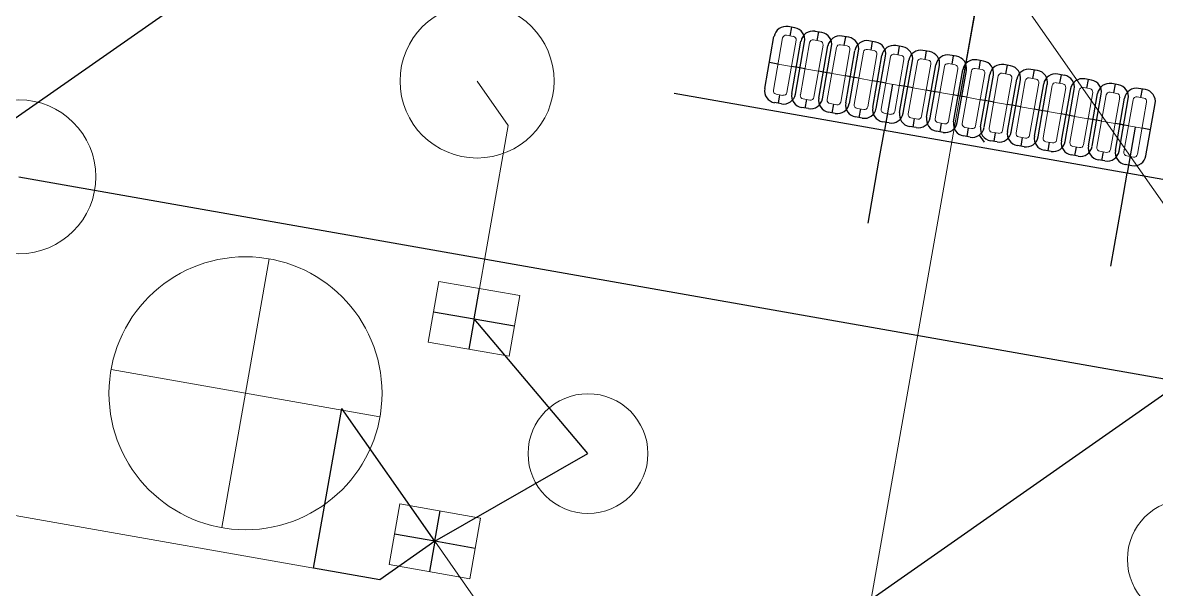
# Model space of a CAD drawing. Header units: millimetres. Extents: x -44 to 130, y -98 to 17.
# Drawn here: x 41.12 to 57.68, y -42.76 to -34.48 of the extents above; entities that cross this region are included whole.
import ezdxf

# ---------------------------------------------------------------- set-up
doc = ezdxf.new("R2010")
doc.units = ezdxf.units.MM
for name, color, linetype, lineweight, true_color in [('coponent footprints', 7, 'Continuous', 5, 0x000000), ('traces back 0.2mm', 94, 'Continuous', 20, 0x008000), ('traces front 0.2mm', 14, 'Continuous', 20, 0x800000)]:
    doc.layers.add(name, color=color, linetype=linetype, lineweight=lineweight, true_color=true_color)
doc.layers.add('helplines', color=4, linetype='Continuous', true_color=0x00ffff)
doc.layers.add('helplines curves', color=3, linetype='Continuous', true_color=0x00ff00)

msp = doc.modelspace()

# ---------------------------------------------------------------- linework, layer by layer
at = {"layer": 'coponent footprints'}
for p, q in [((52.098, -50.933), (55.406, -32.172)), ((52.083, -35.47), (52.217, -34.707)), ((52.374, -34.684), (52.275, -34.667)), ((52.28, -35.505), (52.414, -34.742)), ((52.768, -34.753), (52.669, -34.736)), ((52.477, -35.54), (52.611, -34.777)), ((52.674, -35.575), (52.808, -34.811)), ((52.871, -35.609), (53.005, -34.846)), ((53.162, -34.823), (53.063, -34.806)), ((53.068, -35.644), (53.202, -34.881)), ((53.265, -35.679), (53.399, -34.916)), ((53.556, -34.892), (53.457, -34.875)), ((52.347, -35.124), (52.15, -35.089)), ((53.462, -35.714), (53.596, -34.95)), ((53.659, -35.748), (53.793, -34.985)), ((53.95, -34.962), (53.851, -34.945)), ((53.856, -35.783), (53.99, -35.02)), ((54.053, -35.818), (54.187, -35.055)), ((54.343, -35.031), (54.245, -35.014)), ((54.249, -35.852), (54.384, -35.089)), ((54.737, -35.101), (54.639, -35.083)), ((52.741, -35.193), (52.544, -35.158)), ((53.135, -35.262), (52.938, -35.228)), ((54.446, -35.887), (54.581, -35.124)), ((54.643, -35.922), (54.778, -35.159)), ((54.84, -35.957), (54.975, -35.193)), ((55.131, -35.17), (55.033, -35.153)), ((55.037, -35.991), (55.172, -35.228)), ((55.234, -36.026), (55.369, -35.263)), ((55.525, -35.24), (55.427, -35.222)), ((53.529, -35.332), (53.332, -35.297)), ((53.923, -35.401), (53.726, -35.367)), ((54.317, -35.471), (54.12, -35.436)), ((55.431, -36.061), (55.566, -35.298)), ((55.628, -36.096), (55.763, -35.332)), ((55.919, -35.309), (55.821, -35.292)), ((55.825, -36.13), (55.96, -35.367)), ((56.022, -36.165), (56.157, -35.402)), ((56.313, -35.379), (56.215, -35.361)), ((56.219, -36.2), (56.354, -35.437)), ((56.707, -35.448), (56.609, -35.431)), ((52.222, -35.546), (52.123, -35.528)), ((52.616, -35.615), (52.517, -35.598)), ((54.711, -35.54), (54.514, -35.506)), ((55.105, -35.61), (54.908, -35.575)), ((56.416, -36.235), (56.551, -35.471)), ((56.613, -36.269), (56.748, -35.506)), ((56.81, -36.304), (56.945, -35.541)), ((57.101, -35.518), (57.002, -35.5)), ((57.007, -36.339), (57.142, -35.575)), ((57.495, -35.587), (57.396, -35.57)), ((53.01, -35.685), (52.911, -35.667)), ((53.404, -35.754), (53.305, -35.737)), ((55.499, -35.679), (55.302, -35.645)), ((55.892, -35.749), (55.695, -35.714)), ((57.204, -36.373), (57.338, -35.61)), ((57.401, -36.408), (57.535, -35.645)), ((53.798, -35.824), (53.699, -35.806)), ((54.192, -35.893), (54.093, -35.876)), ((56.286, -35.818), (56.089, -35.783)), ((56.68, -35.888), (56.483, -35.853)), ((57.074, -35.957), (56.877, -35.922)), ((54.585, -35.962), (54.487, -35.945)), ((54.979, -36.032), (54.881, -36.015)), ((55.373, -36.101), (55.275, -36.084)), ((57.468, -36.027), (57.271, -35.992)), ((55.767, -36.171), (55.669, -36.154)), ((56.161, -36.24), (56.063, -36.223)), ((56.555, -36.31), (56.457, -36.292)), ((56.949, -36.379), (56.851, -36.362)), ((57.343, -36.449), (57.244, -36.431)), ((44.718, -37.935), (44.026, -41.862)), ((47.042, -39.151), (47.198, -38.265)), ((48.38, -38.473), (47.198, -38.265)), ((48.223, -39.359), (48.38, -38.473)), ((48.223, -39.359), (47.042, -39.151)), ((42.408, -39.552), (46.335, -40.245)), ((46.469, -42.401), (46.625, -41.514)), ((46.625, -41.514), (47.807, -41.723)), ((47.65, -42.609), (47.807, -41.723)), ((46.469, -42.401), (47.65, -42.609))]:
    msp.add_line(p, q, dxfattribs=at)
for centre, radius in [((47.755, -35.337), 1.125), ((41.061, -36.736), 1.125), ((44.372, -39.899), 1.994), ((49.375, -40.781), 0.875), ((58.13, -42.325), 0.875)]:
    msp.add_circle(centre, radius, dxfattribs=at)
for centre, start, end in [((52.267, -34.716), 80, 170), ((52.365, -34.733), 350, 80), ((52.661, -34.785), 80, 170), ((52.759, -34.803), 350, 80), ((53.055, -34.855), 80, 170), ((53.153, -34.872), 350, 80), ((53.448, -34.924), 80, 170), ((53.547, -34.942), 350, 80), ((53.842, -34.994), 80, 170), ((53.941, -35.011), 350, 80), ((54.236, -35.063), 80, 170), ((54.335, -35.081), 350, 80), ((54.63, -35.133), 80, 170), ((54.729, -35.15), 350, 80), ((55.024, -35.202), 80, 170), ((55.123, -35.219), 350, 80), ((55.418, -35.272), 80, 170), ((55.517, -35.289), 350, 80), ((55.812, -35.341), 80, 170), ((55.911, -35.358), 350, 80), ((56.206, -35.41), 80, 170), ((56.304, -35.428), 350, 80), ((56.6, -35.48), 80, 170), ((52.132, -35.479), 170, 260), ((52.231, -35.496), 260, 350), ((52.526, -35.549), 170, 260), ((52.625, -35.566), 260, 350), ((56.698, -35.497), 350, 80), ((56.994, -35.549), 80, 170), ((57.092, -35.567), 350, 80), ((57.388, -35.619), 80, 170), ((57.486, -35.636), 350, 80), ((52.92, -35.618), 170, 260), ((53.018, -35.635), 260, 350), ((53.314, -35.688), 170, 260), ((53.412, -35.705), 260, 350), ((53.708, -35.757), 170, 260), ((53.806, -35.774), 260, 350), ((54.102, -35.826), 170, 260), ((54.2, -35.844), 260, 350), ((54.496, -35.896), 170, 260), ((54.594, -35.913), 260, 350), ((54.89, -35.965), 170, 260), ((54.988, -35.983), 260, 350), ((55.284, -36.035), 170, 260), ((55.382, -36.052), 260, 350), ((55.677, -36.104), 170, 260), ((55.776, -36.122), 260, 350), ((56.071, -36.174), 170, 260), ((56.17, -36.191), 260, 350), ((56.465, -36.243), 170, 260), ((56.564, -36.261), 260, 350), ((56.859, -36.313), 170, 260), ((56.958, -36.33), 260, 350), ((57.253, -36.382), 170, 260), ((57.352, -36.399), 260, 350)]:
    msp.add_arc(centre, 0.05, start, end, dxfattribs=at)
at = {"layer": 'helplines'}
for p, q in [((55.406, -32.172), (54.809, -35.558)), ((52.396, -34.559), (52.297, -34.542)), ((52.347, -34.55), (52.325, -34.675)), ((51.958, -35.448), (52.092, -34.685)), ((52.352, -35.518), (52.486, -34.755)), ((52.405, -35.527), (52.54, -34.764)), ((52.79, -34.628), (52.691, -34.611)), ((52.741, -34.62), (52.719, -34.745)), ((53.184, -34.698), (53.085, -34.681)), ((53.135, -34.689), (53.112, -34.814)), ((53.578, -34.767), (53.479, -34.75)), ((53.528, -34.759), (53.506, -34.884)), ((52.746, -35.587), (52.88, -34.824)), ((52.799, -35.597), (52.933, -34.833)), ((53.14, -35.657), (53.274, -34.894)), ((53.193, -35.666), (53.327, -34.903)), ((53.972, -34.837), (53.873, -34.819)), ((53.922, -34.828), (53.9, -34.953)), ((54.366, -34.906), (54.267, -34.889)), ((54.316, -34.898), (54.294, -35.023)), ((52.15, -35.089), (52.025, -35.067)), ((53.534, -35.726), (53.668, -34.963)), ((53.587, -35.736), (53.721, -34.972)), ((53.927, -35.796), (54.062, -35.032)), ((53.981, -35.805), (54.115, -35.042)), ((54.321, -35.865), (54.456, -35.102)), ((54.759, -34.976), (54.661, -34.958)), ((54.71, -34.967), (54.688, -35.092)), ((55.153, -35.045), (55.055, -35.028)), ((55.104, -35.036), (55.082, -35.162)), ((55.547, -35.115), (55.449, -35.097)), ((55.498, -35.106), (55.476, -35.231)), ((52.472, -35.146), (52.347, -35.124)), ((52.544, -35.158), (52.419, -35.136)), ((52.866, -35.215), (52.741, -35.193)), ((52.938, -35.228), (52.813, -35.206)), ((53.26, -35.285), (53.135, -35.262)), ((54.375, -35.875), (54.509, -35.111)), ((54.715, -35.935), (54.85, -35.171)), ((54.768, -35.944), (54.903, -35.181)), ((55.109, -36.004), (55.244, -35.241)), ((55.162, -36.013), (55.297, -35.25)), ((55.941, -35.184), (55.843, -35.167)), ((55.892, -35.175), (55.87, -35.3)), ((56.335, -35.254), (56.237, -35.236)), ((56.286, -35.245), (56.264, -35.37)), ((53.332, -35.297), (53.207, -35.275)), ((53.654, -35.354), (53.529, -35.332)), ((53.726, -35.367), (53.601, -35.345)), ((53.824, -35.384), (53.706, -36.056)), ((54.048, -35.423), (53.923, -35.401)), ((54.12, -35.436), (53.995, -35.414)), ((55.503, -36.074), (55.638, -35.31)), ((55.556, -36.083), (55.691, -35.32)), ((55.897, -36.143), (56.032, -35.38)), ((55.95, -36.152), (56.085, -35.389)), ((56.729, -35.323), (56.631, -35.306)), ((56.68, -35.314), (56.658, -35.439)), ((57.123, -35.392), (57.025, -35.375)), ((57.074, -35.384), (57.052, -35.509)), ((50.633, -35.514), (58.748, -36.945)), ((52.173, -35.537), (52.151, -35.662)), ((54.442, -35.493), (54.317, -35.471)), ((54.514, -35.506), (54.389, -35.484)), ((54.836, -35.562), (54.711, -35.54)), ((54.908, -35.575), (54.783, -35.553)), ((56.291, -36.212), (56.426, -35.449)), ((56.344, -36.222), (56.479, -35.459)), ((56.685, -36.282), (56.819, -35.519)), ((56.738, -36.291), (56.873, -35.528)), ((57.079, -36.351), (57.213, -35.588)), ((57.132, -36.361), (57.267, -35.598)), ((57.517, -35.462), (57.418, -35.445)), ((57.468, -35.453), (57.446, -35.578)), ((52.2, -35.671), (52.101, -35.653)), ((52.594, -35.74), (52.495, -35.723)), ((52.567, -35.607), (52.545, -35.732)), ((52.961, -35.676), (52.938, -35.801)), ((53.354, -35.745), (53.332, -35.871)), ((55.23, -35.632), (55.105, -35.61)), ((55.302, -35.645), (55.177, -35.622)), ((55.624, -35.701), (55.499, -35.679)), ((55.695, -35.714), (55.57, -35.692)), ((56.018, -35.771), (55.892, -35.749)), ((56.089, -35.783), (55.964, -35.761)), ((57.526, -36.43), (57.661, -35.667)), ((52.988, -35.81), (52.889, -35.792)), ((53.382, -35.879), (53.283, -35.862)), ((53.776, -35.949), (53.677, -35.931)), ((53.748, -35.815), (53.726, -35.94)), ((54.142, -35.884), (54.12, -36.009)), ((56.411, -35.84), (56.286, -35.818)), ((56.483, -35.853), (56.358, -35.831)), ((56.411, -35.84), (56.358, -35.831)), ((56.805, -35.91), (56.68, -35.888)), ((56.877, -35.922), (56.752, -35.9)), ((53.626, -36.509), (53.706, -36.056)), ((54.17, -36.018), (54.071, -36.001)), ((54.563, -36.088), (54.465, -36.07)), ((54.536, -35.954), (54.514, -36.079)), ((54.93, -36.023), (54.908, -36.148)), ((55.324, -36.093), (55.302, -36.218)), ((57.199, -35.979), (57.074, -35.957)), ((57.271, -35.992), (57.146, -35.97)), ((57.37, -36.009), (57.251, -36.681)), ((57.593, -36.049), (57.468, -36.027)), ((54.957, -36.157), (54.859, -36.14)), ((55.09, -36.128), (55.162, -36.232)), ((55.351, -36.226), (55.253, -36.209)), ((55.718, -36.162), (55.696, -36.287)), ((56.112, -36.232), (56.09, -36.357)), ((55.745, -36.296), (55.647, -36.279)), ((56.139, -36.365), (56.041, -36.348)), ((56.533, -36.435), (56.435, -36.417)), ((56.506, -36.301), (56.484, -36.426)), ((56.9, -36.371), (56.878, -36.496)), ((53.466, -37.415), (53.626, -36.509)), ((56.927, -36.504), (56.828, -36.487)), ((57.321, -36.574), (57.222, -36.556)), ((57.294, -36.44), (57.272, -36.565)), ((57.171, -37.134), (57.251, -36.681)), ((57.012, -38.04), (57.171, -37.134)), ((47.711, -38.812), (47.789, -38.369)), ((47.12, -38.708), (47.711, -38.812)), ((47.711, -38.812), (47.633, -39.255)), ((47.711, -38.812), (48.302, -38.916)), ((49.375, -40.781), (47.711, -38.812)), ((47.138, -42.062), (49.375, -40.781)), ((47.138, -42.062), (47.216, -41.619)), ((47.138, -42.062), (46.547, -41.958)), ((47.138, -42.062), (47.059, -42.505)), ((47.729, -42.166), (47.138, -42.062))]:
    msp.add_line(p, q, dxfattribs=at)
for centre, start, end in [((52.267, -34.716), 80, 170), ((52.365, -34.733), 350, 80), ((52.661, -34.785), 80, 170), ((52.759, -34.803), 350, 80), ((53.055, -34.855), 80, 170), ((53.153, -34.872), 350, 80), ((53.448, -34.924), 80, 170), ((53.547, -34.942), 350, 80), ((53.842, -34.994), 80, 170), ((53.941, -35.011), 350, 80), ((54.236, -35.063), 80, 170), ((54.335, -35.081), 350, 80), ((54.63, -35.133), 80, 170), ((54.729, -35.15), 350, 80), ((55.024, -35.202), 80, 170), ((55.123, -35.219), 350, 80), ((55.418, -35.272), 80, 170), ((55.517, -35.289), 350, 80), ((55.812, -35.341), 80, 170), ((55.911, -35.358), 350, 80), ((56.206, -35.41), 80, 170), ((56.304, -35.428), 350, 80), ((56.6, -35.48), 80, 170), ((56.698, -35.497), 350, 80), ((56.994, -35.549), 80, 170), ((57.092, -35.567), 350, 80), ((52.132, -35.479), 170, 260), ((52.231, -35.496), 260, 350), ((52.526, -35.549), 170, 260), ((52.625, -35.566), 260, 350), ((52.92, -35.618), 170, 260), ((57.388, -35.619), 80, 170), ((57.486, -35.636), 350, 80), ((53.018, -35.635), 260, 350), ((53.314, -35.688), 170, 260), ((53.412, -35.705), 260, 350), ((53.708, -35.757), 170, 260), ((53.806, -35.774), 260, 350), ((54.102, -35.826), 170, 260), ((54.2, -35.844), 260, 350), ((54.496, -35.896), 170, 260), ((54.89, -35.965), 170, 260), ((54.594, -35.913), 260, 350), ((54.988, -35.983), 260, 350), ((55.284, -36.035), 170, 260), ((55.382, -36.052), 260, 350), ((55.677, -36.104), 170, 260), ((55.776, -36.122), 260, 350), ((56.071, -36.174), 170, 260), ((56.17, -36.191), 260, 350), ((56.465, -36.243), 170, 260), ((56.564, -36.261), 260, 350), ((56.859, -36.313), 170, 260), ((56.958, -36.33), 260, 350), ((57.253, -36.382), 170, 260), ((57.352, -36.399), 260, 350)]:
    msp.add_arc(centre, 0.177, start, end, dxfattribs=at)
at = {"layer": 'helplines curves'}
for p, q in [((40.639, -36.134), (62.106, -21.103)), ((41.061, -36.736), (58.045, -39.731)), ((43.918, -49.623), (58.045, -39.731)), ((45.367, -42.454), (45.779, -40.121)), ((47.138, -42.062), (45.779, -40.121)), ((47.138, -42.062), (46.334, -42.625)), ((46.334, -42.625), (45.367, -42.454))]:
    msp.add_line(p, q, dxfattribs=at)
at = {"layer": 'traces back 0.2mm'}
for p, q in [((47.755, -35.337), (48.209, -35.985)), ((47.711, -38.812), (48.209, -35.985)), ((33.966, -40.444), (46.334, -42.625)), ((46.334, -42.625), (47.138, -42.062)), ((47.7, -42.866), (47.138, -42.062))]:
    msp.add_line(p, q, dxfattribs=at)
at = {"layer": 'traces front 0.2mm'}
msp.add_line((53.174, -30.55), (59.821, -40.044), dxfattribs=at)

doc.saveas('drawing.dxf')
